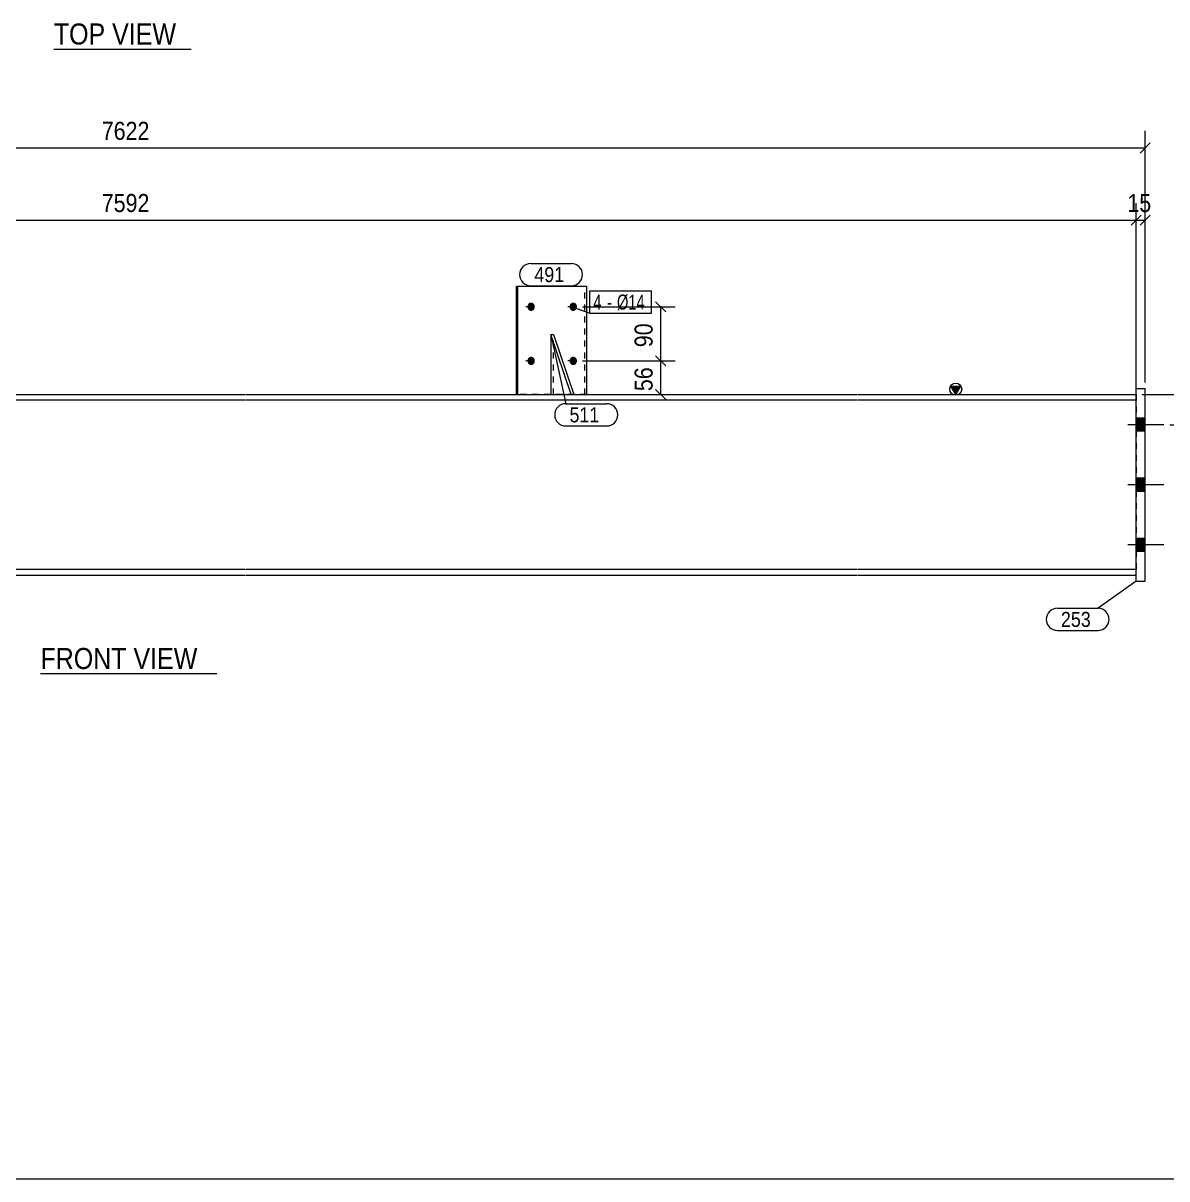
# Model space of a CAD drawing. Header units: millimetres. Extents: x 2 to 579, y 1 to 405.
# Drawn here: x 195.6 to 385.7, y 5 to 197.1 of the extents above; entities that cross this region are included whole.
import ezdxf

# ---------------------------------------------------------------- set-up
doc = ezdxf.new("R2010")
doc.units = ezdxf.units.MM
doc.linetypes.add('XKITLINE00', pattern=[0])
doc.linetypes.add('XKITLINE01', pattern=[4, 1, -1, 1, -1])
for name, color, linetype, lineweight in [('Bolt', 3, 'Continuous', 0), ('BoltMark', 7, 'Continuous', 0), ('Dimensions', 7, 'Continuous', 0), ('DrawingSheet', 5, 'Continuous', 0), ('OtherObjectType', 7, 'Continuous', 0), ('Part', 2, 'Continuous', 0), ('PartMark', 7, 'Continuous', 0)]:
    doc.layers.add(name, color=color, linetype=linetype, lineweight=lineweight)
doc.styles.add('ARIAL', font='ARIAL.TTF')
doc.styles.add('ARIAL_NARROW', font='ARIALN.TTF')

# ---------------------------------------------------------------- blocks, each defined once
blk = doc.blocks.new('*A2')
at = {"layer": 'Bolt'}
for points in [[(382.1, 129.28), (380.6, 129.28), (380.6, 131.48), (382.1, 131.48)], [(382.1, 129.28), (380.6, 129.28), (380.6, 131.48), (382.1, 131.48)], [(382.1, 119.28), (380.6, 119.28), (380.6, 121.48), (382.1, 121.48)], [(382.1, 119.28), (380.6, 119.28), (380.6, 121.48), (382.1, 121.48)], [(382.1, 109.28), (380.6, 109.28), (380.6, 111.48), (382.1, 111.48)], [(382.1, 109.28), (380.6, 109.28), (380.6, 111.48), (382.1, 111.48)]]:
    blk.add_hatch(color=3, dxfattribs=at).paths.add_polyline_path(points, flags=17)
at = {"layer": 'Bolt', "color": 3, "linetype": 'XKITLINE00', "lineweight": 0}
for p, q in [((382.1, 131.48), (380.6, 131.48)), ((382.1, 131.48), (380.6, 131.48)), ((385.2, 130.38), (379.2, 130.38)), ((385.2, 130.38), (379.2, 130.38)), ((382.1, 129.28), (380.6, 129.28)), ((382.1, 129.28), (380.6, 129.28)), ((382.1, 121.48), (380.6, 121.48)), ((382.1, 121.48), (380.6, 121.48)), ((385.2, 120.38), (379.2, 120.38)), ((385.2, 120.38), (379.2, 120.38)), ((382.1, 119.28), (380.6, 119.28)), ((382.1, 119.28), (380.6, 119.28)), ((382.1, 111.48), (380.6, 111.48)), ((382.1, 111.48), (380.6, 111.48)), ((385.2, 110.38), (379.2, 110.38)), ((385.2, 110.38), (379.2, 110.38)), ((382.1, 109.28), (380.6, 109.28)), ((382.1, 109.28), (380.6, 109.28))]:
    blk.add_line(p, q, dxfattribs=at)
blk = doc.blocks.new('*A5')
at = {"layer": 'Bolt'}
for points in [[(279.39, 150.02), (279.4, 150.05), (279.4, 150.09), (279.41, 150.12), (279.41, 150.16), (279.42, 150.19), (279.43, 150.22), (279.44, 150.25), (279.45, 150.28), (279.47, 150.31), (279.48, 150.34), (279.5, 150.37), (279.51, 150.4), (279.53, 150.43), (279.55, 150.46), (279.57, 150.48), (279.6, 150.5), (279.62, 150.53), (279.64, 150.55), (279.67, 150.57), (279.69, 150.59), (279.72, 150.6), (279.75, 150.62), (279.77, 150.63), (279.8, 150.64), (279.83, 150.65), (279.86, 150.66), (279.89, 150.67), (279.92, 150.68), (279.95, 150.68), (279.98, 150.68), (280.01, 150.68), (280.04, 150.68), (280.07, 150.68), (280.1, 150.68), (280.13, 150.67), (280.16, 150.66), (280.19, 150.65), (280.22, 150.64), (280.24, 150.63), (280.27, 150.62), (280.3, 150.6), (280.33, 150.59), (280.35, 150.57), (280.38, 150.55), (280.4, 150.53), (280.42, 150.5), (280.44, 150.48), (280.47, 150.46), (280.48, 150.43), (280.5, 150.4), (280.52, 150.37), (280.54, 150.34), (280.55, 150.31), (280.57, 150.28), (280.58, 150.25), (280.59, 150.22), (280.6, 150.19), (280.61, 150.16), (280.61, 150.12), (280.62, 150.09), (280.62, 150.05), (280.62, 150.02), (280.62, 149.98), (280.62, 149.95), (280.62, 149.92), (280.62, 149.88), (280.61, 149.85), (280.61, 149.81), (280.6, 149.78), (280.59, 149.75), (280.58, 149.72), (280.57, 149.69), (280.55, 149.66), (280.54, 149.63), (280.52, 149.6), (280.5, 149.57), (280.48, 149.54), (280.47, 149.51), (280.44, 149.49), (280.42, 149.47), (280.4, 149.44), (280.38, 149.42), (280.35, 149.4), (280.33, 149.38), (280.3, 149.37), (280.27, 149.35), (280.24, 149.34), (280.22, 149.33), (280.19, 149.32), (280.16, 149.31), (280.13, 149.3), (280.1, 149.29), (280.07, 149.29), (280.04, 149.29), (280.01, 149.28), (279.98, 149.29), (279.95, 149.29), (279.92, 149.29), (279.89, 149.3), (279.86, 149.31), (279.83, 149.32), (279.8, 149.33), (279.77, 149.34), (279.75, 149.35), (279.72, 149.37), (279.69, 149.38), (279.67, 149.4), (279.64, 149.42), (279.62, 149.44), (279.6, 149.47), (279.57, 149.49), (279.55, 149.51), (279.53, 149.54), (279.51, 149.57), (279.5, 149.6), (279.48, 149.63), (279.47, 149.66), (279.45, 149.69), (279.44, 149.72), (279.43, 149.75), (279.42, 149.78), (279.41, 149.81), (279.41, 149.85), (279.4, 149.88), (279.4, 149.92), (279.39, 149.95), (279.39, 149.98)], [(286.4, 150.02), (286.4, 150.05), (286.41, 150.09), (286.41, 150.12), (286.42, 150.16), (286.43, 150.19), (286.44, 150.22), (286.45, 150.25), (286.46, 150.28), (286.47, 150.31), (286.49, 150.34), (286.5, 150.37), (286.52, 150.4), (286.54, 150.43), (286.56, 150.46), (286.58, 150.48), (286.6, 150.5), (286.62, 150.53), (286.65, 150.55), (286.67, 150.57), (286.7, 150.59), (286.72, 150.6), (286.75, 150.62), (286.78, 150.63), (286.81, 150.64), (286.84, 150.65), (286.86, 150.66), (286.89, 150.67), (286.92, 150.68), (286.95, 150.68), (286.98, 150.68), (287.01, 150.68), (287.04, 150.68), (287.07, 150.68), (287.1, 150.68), (287.13, 150.67), (287.16, 150.66), (287.19, 150.65), (287.22, 150.64), (287.25, 150.63), (287.28, 150.62), (287.3, 150.6), (287.33, 150.59), (287.35, 150.57), (287.38, 150.55), (287.4, 150.53), (287.42, 150.5), (287.45, 150.48), (287.47, 150.46), (287.49, 150.43), (287.51, 150.4), (287.52, 150.37), (287.54, 150.34), (287.55, 150.31), (287.57, 150.28), (287.58, 150.25), (287.59, 150.22), (287.6, 150.19), (287.61, 150.16), (287.61, 150.12), (287.62, 150.09), (287.62, 150.05), (287.63, 150.02), (287.63, 149.98), (287.63, 149.95), (287.62, 149.92), (287.62, 149.88), (287.61, 149.85), (287.61, 149.81), (287.6, 149.78), (287.59, 149.75), (287.58, 149.72), (287.57, 149.69), (287.55, 149.66), (287.54, 149.63), (287.52, 149.6), (287.51, 149.57), (287.49, 149.54), (287.47, 149.51), (287.45, 149.49), (287.42, 149.47), (287.4, 149.44), (287.38, 149.42), (287.35, 149.4), (287.33, 149.38), (287.3, 149.37), (287.28, 149.35), (287.25, 149.34), (287.22, 149.33), (287.19, 149.32), (287.16, 149.31), (287.13, 149.3), (287.1, 149.29), (287.07, 149.29), (287.04, 149.29), (287.01, 149.28), (286.98, 149.29), (286.95, 149.29), (286.92, 149.29), (286.89, 149.3), (286.86, 149.31), (286.84, 149.32), (286.81, 149.33), (286.78, 149.34), (286.75, 149.35), (286.72, 149.37), (286.7, 149.38), (286.67, 149.4), (286.65, 149.42), (286.62, 149.44), (286.6, 149.47), (286.58, 149.49), (286.56, 149.51), (286.54, 149.54), (286.52, 149.57), (286.5, 149.6), (286.49, 149.63), (286.47, 149.66), (286.46, 149.69), (286.45, 149.72), (286.44, 149.75), (286.43, 149.78), (286.42, 149.81), (286.41, 149.85), (286.41, 149.88), (286.4, 149.92), (286.4, 149.95), (286.4, 149.98)], [(279.39, 141.02), (279.4, 141.05), (279.4, 141.09), (279.41, 141.12), (279.41, 141.16), (279.42, 141.19), (279.43, 141.22), (279.44, 141.25), (279.45, 141.28), (279.47, 141.31), (279.48, 141.34), (279.5, 141.37), (279.51, 141.4), (279.53, 141.43), (279.55, 141.46), (279.57, 141.48), (279.6, 141.5), (279.62, 141.53), (279.64, 141.55), (279.67, 141.57), (279.69, 141.59), (279.72, 141.6), (279.75, 141.62), (279.77, 141.63), (279.8, 141.64), (279.83, 141.65), (279.86, 141.66), (279.89, 141.67), (279.92, 141.68), (279.95, 141.68), (279.98, 141.68), (280.01, 141.68), (280.04, 141.68), (280.07, 141.68), (280.1, 141.68), (280.13, 141.67), (280.16, 141.66), (280.19, 141.65), (280.22, 141.64), (280.24, 141.63), (280.27, 141.62), (280.3, 141.6), (280.33, 141.59), (280.35, 141.57), (280.38, 141.55), (280.4, 141.53), (280.42, 141.5), (280.44, 141.48), (280.47, 141.46), (280.48, 141.43), (280.5, 141.4), (280.52, 141.37), (280.54, 141.34), (280.55, 141.31), (280.57, 141.28), (280.58, 141.25), (280.59, 141.22), (280.6, 141.19), (280.61, 141.16), (280.61, 141.12), (280.62, 141.09), (280.62, 141.05), (280.62, 141.02), (280.62, 140.98), (280.62, 140.95), (280.62, 140.92), (280.62, 140.88), (280.61, 140.85), (280.61, 140.81), (280.6, 140.78), (280.59, 140.75), (280.58, 140.72), (280.57, 140.69), (280.55, 140.66), (280.54, 140.63), (280.52, 140.6), (280.5, 140.57), (280.48, 140.54), (280.47, 140.51), (280.44, 140.49), (280.42, 140.47), (280.4, 140.44), (280.38, 140.42), (280.35, 140.4), (280.33, 140.38), (280.3, 140.37), (280.27, 140.35), (280.24, 140.34), (280.22, 140.33), (280.19, 140.32), (280.16, 140.31), (280.13, 140.3), (280.1, 140.29), (280.07, 140.29), (280.04, 140.29), (280.01, 140.28), (279.98, 140.29), (279.95, 140.29), (279.92, 140.29), (279.89, 140.3), (279.86, 140.31), (279.83, 140.32), (279.8, 140.33), (279.77, 140.34), (279.75, 140.35), (279.72, 140.37), (279.69, 140.38), (279.67, 140.4), (279.64, 140.42), (279.62, 140.44), (279.6, 140.47), (279.57, 140.49), (279.55, 140.51), (279.53, 140.54), (279.51, 140.57), (279.5, 140.6), (279.48, 140.63), (279.47, 140.66), (279.45, 140.69), (279.44, 140.72), (279.43, 140.75), (279.42, 140.78), (279.41, 140.81), (279.41, 140.85), (279.4, 140.88), (279.4, 140.92), (279.39, 140.95), (279.39, 140.98)], [(286.4, 141.02), (286.4, 141.05), (286.41, 141.09), (286.41, 141.12), (286.42, 141.16), (286.43, 141.19), (286.44, 141.22), (286.45, 141.25), (286.46, 141.28), (286.47, 141.31), (286.49, 141.34), (286.5, 141.37), (286.52, 141.4), (286.54, 141.43), (286.56, 141.46), (286.58, 141.48), (286.6, 141.5), (286.62, 141.53), (286.65, 141.55), (286.67, 141.57), (286.7, 141.59), (286.72, 141.6), (286.75, 141.62), (286.78, 141.63), (286.81, 141.64), (286.84, 141.65), (286.86, 141.66), (286.89, 141.67), (286.92, 141.68), (286.95, 141.68), (286.98, 141.68), (287.01, 141.68), (287.04, 141.68), (287.07, 141.68), (287.1, 141.68), (287.13, 141.67), (287.16, 141.66), (287.19, 141.65), (287.22, 141.64), (287.25, 141.63), (287.28, 141.62), (287.3, 141.6), (287.33, 141.59), (287.35, 141.57), (287.38, 141.55), (287.4, 141.53), (287.42, 141.5), (287.45, 141.48), (287.47, 141.46), (287.49, 141.43), (287.51, 141.4), (287.52, 141.37), (287.54, 141.34), (287.55, 141.31), (287.57, 141.28), (287.58, 141.25), (287.59, 141.22), (287.6, 141.19), (287.61, 141.16), (287.61, 141.12), (287.62, 141.09), (287.62, 141.05), (287.63, 141.02), (287.63, 140.98), (287.63, 140.95), (287.62, 140.92), (287.62, 140.88), (287.61, 140.85), (287.61, 140.81), (287.6, 140.78), (287.59, 140.75), (287.58, 140.72), (287.57, 140.69), (287.55, 140.66), (287.54, 140.63), (287.52, 140.6), (287.51, 140.57), (287.49, 140.54), (287.47, 140.51), (287.45, 140.49), (287.42, 140.47), (287.4, 140.44), (287.38, 140.42), (287.35, 140.4), (287.33, 140.38), (287.3, 140.37), (287.28, 140.35), (287.25, 140.34), (287.22, 140.33), (287.19, 140.32), (287.16, 140.31), (287.13, 140.3), (287.1, 140.29), (287.07, 140.29), (287.04, 140.29), (287.01, 140.28), (286.98, 140.29), (286.95, 140.29), (286.92, 140.29), (286.89, 140.3), (286.86, 140.31), (286.84, 140.32), (286.81, 140.33), (286.78, 140.34), (286.75, 140.35), (286.72, 140.37), (286.7, 140.38), (286.67, 140.4), (286.65, 140.42), (286.62, 140.44), (286.6, 140.47), (286.58, 140.49), (286.56, 140.51), (286.54, 140.54), (286.52, 140.57), (286.5, 140.6), (286.49, 140.63), (286.47, 140.66), (286.46, 140.69), (286.45, 140.72), (286.44, 140.75), (286.43, 140.78), (286.42, 140.81), (286.41, 140.85), (286.41, 140.88), (286.4, 140.92), (286.4, 140.95), (286.4, 140.98)]]:
    blk.add_hatch(color=3, dxfattribs=at).paths.add_polyline_path(points, flags=17)
at = {"layer": 'Bolt', "color": 3, "linetype": 'XKITLINE00', "lineweight": 0}
for p, q in [((280.57, 149.98), (279.12, 149.98)), ((287.57, 149.98), (286.12, 149.98)), ((280.57, 140.98), (279.12, 140.98)), ((287.57, 140.98), (286.12, 140.98))]:
    blk.add_line(p, q, dxfattribs=at)
blk = doc.blocks.new('*A6')
at = {"layer": 'Part'}
blk.add_hatch(color=2, dxfattribs=at).paths.add_polyline_path([(349.8, 136.78), (351.4, 136.78), (350.6, 135.38)], flags=17)
at = {"layer": 'Part', "color": 2, "linetype": 'XKITLINE00', "lineweight": 0}
for p, q in [((350.6, 135.38), (349.8, 136.78)), ((349.8, 136.78), (351.4, 136.78)), ((351.4, 136.78), (350.6, 135.38)), ((45.56, 135.38), (130.76, 135.38)), ((130.86, 135.38), (232.48, 135.38)), ((232.58, 135.38), (334.2, 135.38)), ((334.3, 135.38), (380.6, 135.38)), ((130.76, 134.48), (45.56, 134.48)), ((232.48, 134.48), (130.86, 134.48)), ((334.2, 134.48), (232.58, 134.48)), ((380.6, 134.48), (334.3, 134.48)), ((130.76, 106.28), (45.56, 106.28)), ((232.48, 106.28), (130.86, 106.28)), ((334.2, 106.28), (232.58, 106.28)), ((380.6, 106.28), (334.3, 106.28)), ((45.56, 105.38), (130.76, 105.38)), ((130.86, 105.38), (232.48, 105.38)), ((232.58, 105.38), (334.2, 105.38)), ((334.3, 105.38), (380.6, 105.38))]:
    blk.add_line(p, q, dxfattribs=at)
at = {"layer": 'Part', "color": 7, "linetype": 'XKITLINE01', "lineweight": 0}
for p, q in [((45.56, 135.38), (45.56, 105.38)), ((380.6, 135.38), (380.6, 105.38))]:
    blk.add_line(p, q, dxfattribs=at)
at = {"layer": 'Part', "color": 2, "linetype": 'XKITLINE00', "lineweight": 0}
blk.add_circle((350.6, 136.28), 1, dxfattribs=at)
blk = doc.blocks.new('*A8')
at = {"layer": 'Part', "color": 2, "linetype": 'XKITLINE00', "lineweight": 0}
for p, q in [((380.6, 104.38), (380.6, 136.38)), ((380.6, 136.38), (382.1, 136.38)), ((382.1, 104.38), (382.1, 136.38)), ((380.6, 104.38), (382.1, 104.38))]:
    blk.add_line(p, q, dxfattribs=at)
blk = doc.blocks.new('*A13')
at = {"layer": 'Part', "color": 2, "linetype": 'XKITLINE00', "lineweight": 0}
for p, q in [((277.58, 153.38), (289.2, 153.38)), ((277.58, 135.38), (277.58, 153.38)), ((277.82, 135.38), (277.82, 153.38)), ((289.2, 153.38), (289.2, 135.38))]:
    blk.add_line(p, q, dxfattribs=at)
at = {"layer": 'Part', "color": 7, "linetype": 'XKITLINE01', "lineweight": 0}
for p, q in [((288.96, 135.38), (288.96, 153.38)), ((289.2, 135.38), (277.58, 135.38))]:
    blk.add_line(p, q, dxfattribs=at)
blk = doc.blocks.new('*A14')
at = {"layer": 'Part', "color": 2, "linetype": 'XKITLINE00', "lineweight": 0}
for p, q in [((286.67, 135.38), (283.29, 145.38)), ((283.29, 145.38), (283.29, 135.38)), ((283.29, 145.38), (283.73, 145.38)), ((283.73, 145.38), (287.11, 135.38))]:
    blk.add_line(p, q, dxfattribs=at)
at = {"layer": 'Part', "color": 7, "linetype": 'XKITLINE01', "lineweight": 0}
for p, q in [((283.73, 135.38), (283.73, 145.38)), ((287.11, 135.38), (283.29, 135.38))]:
    blk.add_line(p, q, dxfattribs=at)
blk = doc.blocks.new('*A31')
at = {"layer": 'DrawingSheet', "color": 5, "linetype": 'XKITLINE00', "lineweight": 0}
blk.add_line((5, 5), (579, 5), dxfattribs=at)
blk = doc.blocks.new('*A39')
at = {"layer": 'Dimensions', "color": 7, "linetype": 'XKITLINE00', "lineweight": 0}
for p, q in [((44.06, 137.38), (44.06, 179.23)), ((382.1, 137.38), (382.1, 179.23)), ((44.91, 177.23), (43.21, 175.54)), ((382.95, 177.23), (381.25, 175.54)), ((44.06, 176.38), (382.1, 176.38))]:
    blk.add_line(p, q, dxfattribs=at)
at = {"layer": 'Dimensions', "color": 3}
for p in [(44.06, 176.38), (382.1, 176.38)]:
    blk.add_point(p, dxfattribs=at)
at = {"layer": 'Dimensions', "color": 3, "style": 'ARIAL', "width": 0.85}
blk.add_text('7622', height=3, dxfattribs=at).set_placement((208.63, 177.73))
blk = doc.blocks.new('*A41')
at = {"layer": 'Dimensions', "color": 7, "linetype": 'XKITLINE00', "lineweight": 0}
for p, q in [((45.56, 136.38), (45.56, 167.23)), ((380.6, 136.38), (380.6, 167.23)), ((46.41, 165.23), (44.71, 163.54)), ((45.56, 164.38), (380.6, 164.38)), ((381.45, 165.23), (379.75, 163.54))]:
    blk.add_line(p, q, dxfattribs=at)
at = {"layer": 'Dimensions', "color": 3}
for p in [(45.56, 164.38), (380.6, 164.38)]:
    blk.add_point(p, dxfattribs=at)
at = {"layer": 'Dimensions', "color": 3, "style": 'ARIAL', "width": 0.85}
blk.add_text('7592', height=3, dxfattribs=at).set_placement((208.63, 165.73))
blk = doc.blocks.new('*A42')
at = {"layer": 'Dimensions', "color": 7, "linetype": 'XKITLINE00', "lineweight": 0}
for p, q in [((380.6, 136.38), (380.6, 167.23)), ((382.1, 137.38), (382.1, 167.23)), ((381.45, 165.23), (379.75, 163.54)), ((380.6, 164.38), (382.1, 164.38)), ((382.95, 165.23), (381.25, 163.54))]:
    blk.add_line(p, q, dxfattribs=at)
at = {"layer": 'Dimensions', "color": 3}
for p in [(380.6, 164.38), (382.1, 164.38)]:
    blk.add_point(p, dxfattribs=at)
at = {"layer": 'Dimensions', "color": 3, "style": 'ARIAL', "width": 0.85}
blk.add_text('15', height=3, dxfattribs=at).set_placement((379.13, 165.73))
blk = doc.blocks.new('*A47')
at = {"layer": 'Dimensions', "color": 7, "linetype": 'XKITLINE00', "lineweight": 0}
for p, q in [((288.57, 140.98), (303.96, 140.98)), ((300.71, 141.83), (302.41, 140.14)), ((301.56, 135.38), (301.56, 140.98)), ((288.57, 135.38), (303.96, 135.38)), ((300.71, 136.23), (302.41, 134.54))]:
    blk.add_line(p, q, dxfattribs=at)
at = {"layer": 'Dimensions', "color": 3}
for p in [(301.56, 140.98), (301.56, 135.38)]:
    blk.add_point(p, dxfattribs=at)
at = {"layer": 'Dimensions', "color": 3, "style": 'ARIAL', "width": 0.85}
blk.add_text('56', height=3, rotation=90.0002, dxfattribs=at).set_placement((300.21, 135.96))
blk = doc.blocks.new('*A48')
at = {"layer": 'Dimensions', "color": 7, "linetype": 'XKITLINE00', "lineweight": 0}
for p, q in [((288.57, 149.98), (303.96, 149.98)), ((300.71, 150.83), (302.41, 149.14)), ((301.56, 140.98), (301.56, 149.98)), ((288.57, 140.98), (303.96, 140.98)), ((300.71, 141.83), (302.41, 140.14))]:
    blk.add_line(p, q, dxfattribs=at)
at = {"layer": 'Dimensions', "color": 3}
for p in [(301.56, 149.98), (301.56, 140.98)]:
    blk.add_point(p, dxfattribs=at)
at = {"layer": 'Dimensions', "color": 3, "style": 'ARIAL', "width": 0.85}
blk.add_text('90', height=3, rotation=90.0002, dxfattribs=at).set_placement((300.21, 143.26))
blk = doc.blocks.new('*A54')
at = {"layer": 'Dimensions', "color": 7, "linetype": 'XKITLINE00', "lineweight": 0}
for p, q in [((381.6, 135.38), (403.96, 135.38)), ((400.71, 136.23), (402.41, 134.54)), ((401.56, 130.38), (401.56, 135.38)), ((400.71, 131.23), (402.41, 129.54)), ((386.2, 130.38), (403.96, 130.38))]:
    blk.add_line(p, q, dxfattribs=at)
at = {"layer": 'Dimensions', "color": 3}
for p in [(401.56, 135.38), (401.56, 130.38)]:
    blk.add_point(p, dxfattribs=at)
at = {"layer": 'Dimensions', "color": 3, "style": 'ARIAL', "width": 0.85}
blk.add_text('50', height=3, rotation=90.0002, dxfattribs=at).set_placement((400.21, 130.66))
blk = doc.blocks.new('*A55')
at = {"layer": 'BoltMark', "color": 7, "linetype": 'XKITLINE00', "lineweight": 0}
for p, q in [((289.75, 152.61), (300.04, 152.61)), ((289.75, 148.91), (289.75, 152.61)), ((300.04, 148.91), (300.04, 152.61)), ((286.85, 149.98), (289.75, 148.91)), ((289.75, 148.91), (300.04, 148.91))]:
    blk.add_line(p, q, dxfattribs=at)
at = {"layer": 'BoltMark', "color": 3, "style": 'ARIAL_NARROW', "width": 0.85}
for s, p in [('4', (290.35, 149.51)), ('Ø14', (294.28, 149.51)), ('-', (292.62, 149.51))]:
    blk.add_text(s, height=2.5, dxfattribs=at).set_placement(p)
blk = doc.blocks.new('*A58')
at = {"layer": 'PartMark', "color": 7, "linetype": 'XKITLINE00', "lineweight": 0}
for p, q in [((380.6, 104.38), (374.26, 99.86)), ((367.49, 99.86), (374.26, 99.86)), ((367.49, 96.16), (374.26, 96.16))]:
    blk.add_line(p, q, dxfattribs=at)
for centre, start, end in [((367.49, 98.01), 90, 270), ((374.26, 98.01), 270, 90)]:
    blk.add_arc(centre, 1.85, start, end, dxfattribs=at)
at = {"layer": 'PartMark', "color": 3, "style": 'ARIAL', "width": 0.85}
blk.add_text('253', height=2.5, dxfattribs=at).set_placement((368.09, 96.76))
blk = doc.blocks.new('*A63')
at = {"layer": 'PartMark', "color": 7, "linetype": 'XKITLINE00', "lineweight": 0}
for p, q in [((279.95, 157.18), (286.71, 157.18)), ((279.95, 153.48), (286.71, 153.48))]:
    blk.add_line(p, q, dxfattribs=at)
for centre, start, end in [((279.95, 155.33), 90, 270), ((286.71, 155.33), 270, 90)]:
    blk.add_arc(centre, 1.85, start, end, dxfattribs=at)
at = {"layer": 'PartMark', "color": 3, "style": 'ARIAL', "width": 0.85}
blk.add_text('491', height=2.5, dxfattribs=at).set_placement((280.55, 154.08))
blk = doc.blocks.new('*A64')
at = {"layer": 'PartMark', "color": 7, "linetype": 'XKITLINE00', "lineweight": 0}
for p, q in [((283.29, 145.38), (285.79, 133.87)), ((285.79, 133.87), (292.55, 133.87)), ((285.79, 130.17), (292.55, 130.17))]:
    blk.add_line(p, q, dxfattribs=at)
for centre, start, end in [((285.79, 132.02), 90, 270), ((292.55, 132.02), 270, 90)]:
    blk.add_arc(centre, 1.85, start, end, dxfattribs=at)
at = {"layer": 'PartMark', "color": 3, "style": 'ARIAL', "width": 0.85}
blk.add_text('511', height=2.5, dxfattribs=at).set_placement((286.39, 130.77))
blk = doc.blocks.new('*A67')
at = {"layer": 'OtherObjectType', "color": 7, "linetype": 'XKITLINE00', "lineweight": 0}
blk.add_line((198.44, 89.01), (227.74, 89.01), dxfattribs=at)
at = {"layer": 'OtherObjectType', "color": 7, "style": 'ARIAL', "width": 0.85}
blk.add_text('FRONT VIEW', height=3.5, dxfattribs=at).set_placement((198.44, 89.76))
blk = doc.blocks.new('*A97')
at = {"layer": 'OtherObjectType', "color": 7, "linetype": 'XKITLINE00', "lineweight": 0}
blk.add_line((200.66, 192.83), (223.48, 192.83), dxfattribs=at)
at = {"layer": 'OtherObjectType', "color": 7, "style": 'ARIAL', "width": 0.85}
blk.add_text('TOP VIEW', height=3.5, dxfattribs=at).set_placement((200.66, 193.58))

msp = doc.modelspace()

# ---------------------------------------------------------------- block references
at = {"lineweight": 0}
for name in ['*A31', '*A97', '*A39', '*A41', '*A42', '*A63', '*A13', '*A55', '*A5', '*A48', '*A14', '*A64', '*A47', '*A8', '*A54', '*A2', '*A58', '*A67']:
    msp.add_blockref(name, (0, 0), dxfattribs=at)
at = {"layer": 'Part', "lineweight": 0}
msp.add_blockref('*A6', (0, 0), dxfattribs=at)

doc.saveas('drawing.dxf')
